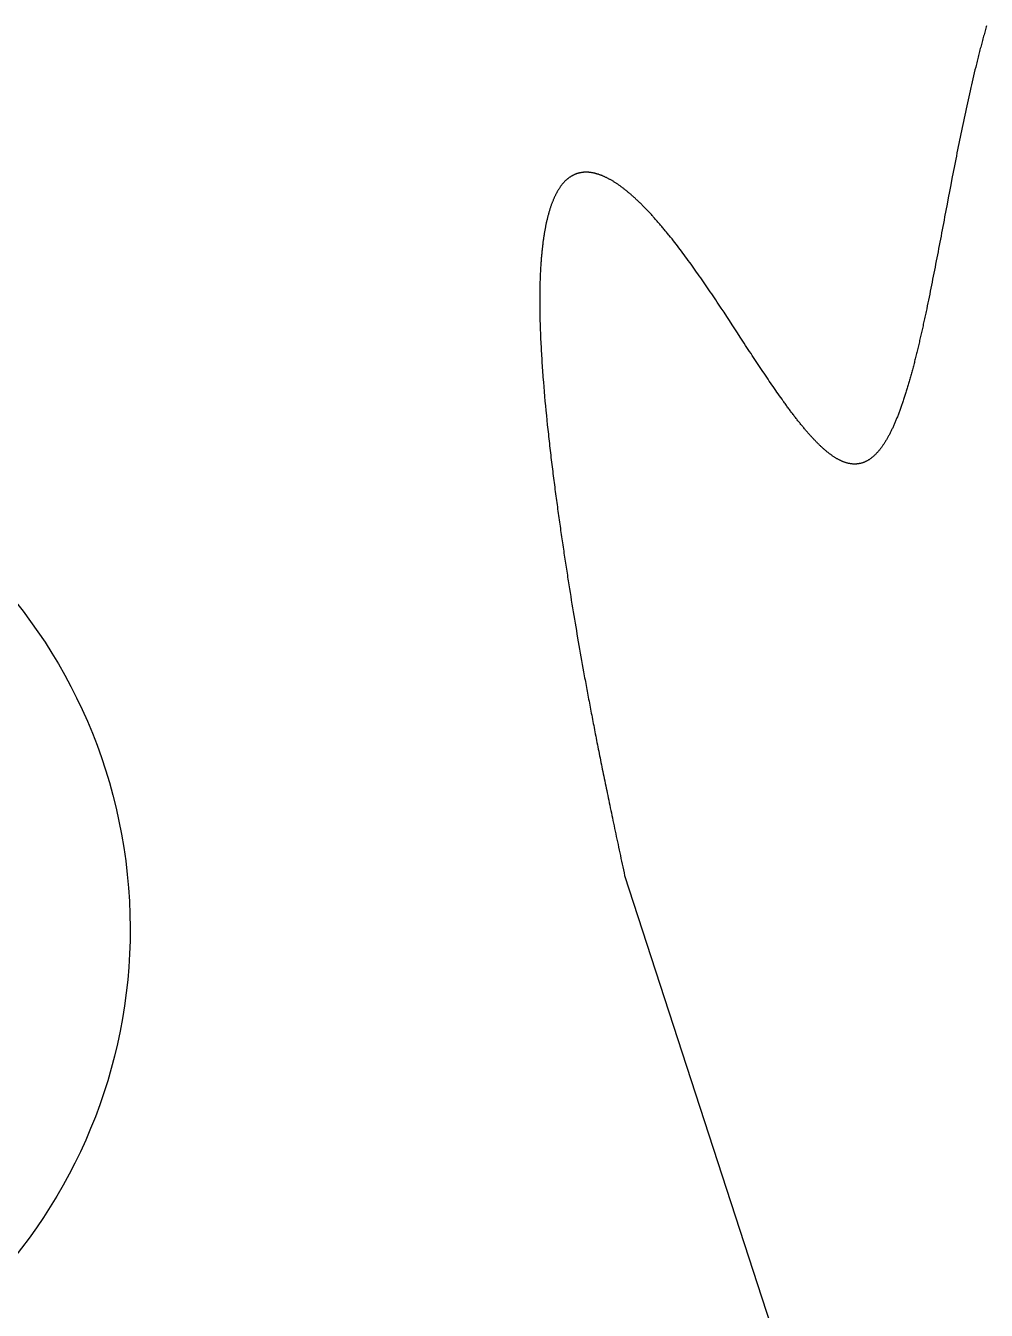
# Model space of a CAD drawing. Extents: x 10 to 579, y 44 to 800.
# Drawn here: x 305.14 to 332.65, y 188.5 to 225.27 of the extents above; entities that cross this region are included whole.
import ezdxf

# ---------------------------------------------------------------- set-up
doc = ezdxf.new("R2010")
doc.units = 0
doc.header["$MEASUREMENT"] = 0
doc.layers.get('0').update_dxf_attribs({"lineweight": 0})

# ---------------------------------------------------------------- blocks, each defined once
blk = doc.blocks.new('Block_4')
at = {"color": 18, "lineweight": 25, "true_color": 0x000000}
blk.add_line((322.292, 200.945), (328.825, 180.841), dxfattribs=at)
blk.add_lwpolyline([(332.657, 225.271), (332.647, 225.234), (332.636, 225.196), (332.625, 225.159), (332.614, 225.121), (332.603, 225.083), (332.593, 225.045), (332.582, 225.007), (332.571, 224.968), (332.561, 224.93), (332.55, 224.891), (332.539, 224.852), (332.529, 224.813), (332.518, 224.774), (332.508, 224.735), (332.497, 224.695), (332.487, 224.656), (332.476, 224.616), (332.466, 224.576), (332.456, 224.536), (332.445, 224.496), (332.435, 224.456), (332.424, 224.416), (332.414, 224.375), (332.404, 224.334), (332.394, 224.294), (332.383, 224.253), (332.373, 224.212), (332.363, 224.171), (332.353, 224.129), (332.343, 224.088), (332.323, 224.005), (332.302, 223.922), (332.282, 223.838), (332.262, 223.753), (332.243, 223.668), (332.223, 223.583), (332.203, 223.498), (332.184, 223.411), (332.164, 223.325), (332.145, 223.238), (332.125, 223.151), (332.106, 223.064), (332.087, 222.976), (332.068, 222.888), (332.049, 222.8), (332.03, 222.711), (332.011, 222.622), (331.992, 222.533), (331.973, 222.443), (331.955, 222.354), (331.936, 222.264), (331.917, 222.174), (331.899, 222.083), (331.881, 221.993), (331.862, 221.902), (331.844, 221.811), (331.826, 221.72), (331.808, 221.629), (331.79, 221.538), (331.771, 221.446), (331.736, 221.263), (331.7, 221.08), (331.664, 220.896), (331.629, 220.713), (331.594, 220.529), (331.559, 220.345), (331.524, 220.162), (331.489, 219.979), (331.454, 219.796), (331.437, 219.705), (331.42, 219.614), (331.403, 219.523), (331.385, 219.432), (331.368, 219.342), (331.351, 219.251), (331.334, 219.161), (331.317, 219.071), (331.3, 218.981), (331.282, 218.892), (331.265, 218.803), (331.248, 218.714), (331.231, 218.625), (331.214, 218.536), (331.197, 218.448), (331.18, 218.36), (331.163, 218.273), (331.146, 218.185), (331.129, 218.099), (331.111, 218.012), (331.094, 217.926), (331.077, 217.84), (331.06, 217.755), (331.043, 217.67), (331.026, 217.585), (331.009, 217.501), (330.991, 217.417), (330.974, 217.334), (330.957, 217.251), (330.94, 217.168), (330.931, 217.127), (330.922, 217.086), (330.914, 217.046), (330.905, 217.005), (330.896, 216.964), (330.888, 216.924), (330.879, 216.884), (330.87, 216.843), (330.862, 216.803), (330.853, 216.764), (330.844, 216.724), (330.835, 216.684), (330.827, 216.645), (330.818, 216.605), (330.809, 216.566), (330.8, 216.527), (330.792, 216.488), (330.783, 216.449), (330.774, 216.41), (330.765, 216.372), (330.756, 216.334), (330.748, 216.295), (330.739, 216.257), (330.73, 216.219), (330.721, 216.181), (330.712, 216.144), (330.703, 216.106), (330.694, 216.069), (330.685, 216.032), (330.677, 215.995), (330.668, 215.958), (330.659, 215.921), (330.65, 215.885), (330.641, 215.848), (330.632, 215.812), (330.623, 215.776), (330.614, 215.74), (330.605, 215.704), (330.596, 215.669), (330.587, 215.633), (330.578, 215.598), (330.568, 215.563), (330.559, 215.528), (330.55, 215.494), (330.541, 215.459), (330.532, 215.425), (330.523, 215.39), (330.514, 215.356), (330.504, 215.323), (330.495, 215.289), (330.486, 215.255), (330.477, 215.222), (330.467, 215.189), (330.458, 215.156), (330.449, 215.123), (330.44, 215.091), (330.43, 215.058), (330.421, 215.026), (330.411, 214.994), (330.402, 214.962), (330.393, 214.931), (330.383, 214.899), (330.374, 214.868), (330.364, 214.837), (330.355, 214.806), (330.345, 214.776), (330.336, 214.745), (330.326, 214.715), (330.317, 214.685), (330.307, 214.655), (330.297, 214.625), (330.288, 214.596), (330.278, 214.567), (330.268, 214.538), (330.259, 214.509), (330.249, 214.48), (330.239, 214.452), (330.23, 214.424), (330.22, 214.396), (330.21, 214.368), (330.2, 214.34), (330.19, 214.313), (330.18, 214.286), (330.17, 214.259), (330.161, 214.232), (330.151, 214.205), (330.141, 214.179), (330.131, 214.153), (330.121, 214.127), (330.111, 214.101), (330.1, 214.076), (330.09, 214.051), (330.08, 214.026), (330.07, 214.001), (330.06, 213.976), (330.05, 213.952), (330.04, 213.928), (330.029, 213.904), (330.019, 213.88), (330.009, 213.857), (329.998, 213.834), (329.988, 213.811), (329.978, 213.788), (329.967, 213.765), (329.957, 213.743), (329.946, 213.721), (329.936, 213.699), (329.925, 213.677), (329.915, 213.656), (329.904, 213.635), (329.894, 213.614), (329.883, 213.593), (329.872, 213.573), (329.862, 213.552), (329.851, 213.532), (329.84, 213.513), (329.83, 213.493), (329.819, 213.474), (329.808, 213.455), (329.797, 213.436), (329.786, 213.417), (329.775, 213.399), (329.764, 213.381), (329.753, 213.363), (329.742, 213.345), (329.731, 213.328), (329.72, 213.311), (329.709, 213.294), (329.698, 213.277), (329.687, 213.261), (329.676, 213.245), (329.665, 213.229), (329.653, 213.213), (329.642, 213.198), (329.631, 213.182), (329.619, 213.167), (329.608, 213.153), (329.597, 213.138), (329.585, 213.124), (329.574, 213.11), (329.562, 213.096), (329.551, 213.083), (329.539, 213.069), (329.528, 213.056), (329.516, 213.044), (329.504, 213.031), (329.493, 213.019), (329.481, 213.007), (329.469, 212.995), (329.457, 212.984), (329.446, 212.972), (329.434, 212.961), (329.422, 212.951), (329.41, 212.94), (329.398, 212.93), (329.386, 212.92), (329.374, 212.91), (329.362, 212.9), (329.35, 212.891), (329.338, 212.882), (329.325, 212.873), (329.313, 212.865), (329.301, 212.857), (329.289, 212.848), (329.276, 212.841), (329.264, 212.833), (329.252, 212.826), (329.239, 212.819), (329.227, 212.812), (329.215, 212.806), (329.202, 212.799), (329.189, 212.793), (329.177, 212.787), (329.164, 212.782), (329.152, 212.777), (329.139, 212.772), (329.126, 212.767), (329.114, 212.762), (329.101, 212.758), (329.088, 212.754), (329.075, 212.75), (329.062, 212.747), (329.049, 212.743), (329.036, 212.74), (329.023, 212.737), (329.01, 212.735), (328.997, 212.732), (328.984, 212.73), (328.971, 212.729), (328.958, 212.727), (328.945, 212.726), (328.931, 212.725), (328.918, 212.724), (328.905, 212.723), (328.891, 212.723), (328.878, 212.723), (328.864, 212.723), (328.851, 212.723), (328.838, 212.724), (328.824, 212.725), (328.81, 212.726), (328.797, 212.727), (328.783, 212.729), (328.769, 212.731), (328.756, 212.733), (328.742, 212.735), (328.728, 212.738), (328.714, 212.74), (328.7, 212.743), (328.687, 212.747), (328.673, 212.75), (328.659, 212.754), (328.645, 212.758), (328.631, 212.762), (328.616, 212.767), (328.602, 212.771), (328.588, 212.776), (328.574, 212.781), (328.56, 212.787), (328.545, 212.792), (328.531, 212.798), (328.517, 212.804), (328.502, 212.811), (328.488, 212.817), (328.474, 212.824), (328.459, 212.831), (328.445, 212.838), (328.43, 212.846), (328.415, 212.853), (328.401, 212.861), (328.386, 212.869), (328.371, 212.878), (328.357, 212.886), (328.342, 212.895), (328.327, 212.904), (328.312, 212.914), (328.297, 212.923), (328.282, 212.933), (328.267, 212.943), (328.252, 212.953), (328.237, 212.963), (328.222, 212.974), (328.207, 212.984), (328.192, 212.995), (328.177, 213.007), (328.162, 213.018), (328.146, 213.03), (328.131, 213.042), (328.116, 213.054), (328.1, 213.066), (328.085, 213.078), (328.069, 213.091), (328.054, 213.104), (328.038, 213.117), (328.023, 213.13), (328.007, 213.144), (327.992, 213.157), (327.976, 213.171), (327.96, 213.185), (327.945, 213.2), (327.929, 213.214), (327.913, 213.229), (327.897, 213.244), (327.881, 213.259), (327.865, 213.274), (327.85, 213.29), (327.834, 213.305), (327.818, 213.321), (327.802, 213.337), (327.785, 213.353), (327.769, 213.37), (327.753, 213.386), (327.737, 213.403), (327.721, 213.42), (327.705, 213.437), (327.688, 213.455), (327.672, 213.472), (327.656, 213.49), (327.639, 213.508), (327.623, 213.526), (327.606, 213.544), (327.59, 213.562), (327.573, 213.581), (327.557, 213.6), (327.54, 213.619), (327.524, 213.638), (327.507, 213.657), (327.49, 213.676), (327.474, 213.696), (327.457, 213.716), (327.44, 213.736), (327.423, 213.756), (327.406, 213.776), (327.39, 213.796), (327.373, 213.817), (327.356, 213.838), (327.339, 213.859), (327.322, 213.88), (327.305, 213.901), (327.288, 213.922), (327.271, 213.944), (327.253, 213.965), (327.236, 213.987), (327.219, 214.009), (327.202, 214.031), (327.185, 214.053), (327.167, 214.076), (327.15, 214.098), (327.133, 214.121), (327.115, 214.144), (327.098, 214.167), (327.08, 214.19), (327.063, 214.213), (327.045, 214.236), (327.028, 214.26), (327.01, 214.284), (326.993, 214.307), (326.975, 214.331), (326.958, 214.355), (326.94, 214.379), (326.922, 214.404), (326.904, 214.428), (326.887, 214.453), (326.869, 214.477), (326.851, 214.502), (326.833, 214.527), (326.798, 214.577), (326.762, 214.627), (326.726, 214.678), (326.69, 214.73), (326.653, 214.782), (326.617, 214.834), (326.581, 214.887), (326.544, 214.94), (326.508, 214.993), (326.471, 215.047), (326.434, 215.101), (326.397, 215.155), (326.36, 215.21), (326.323, 215.265), (326.286, 215.321), (326.249, 215.376), (326.211, 215.432), (326.174, 215.489), (326.136, 215.545), (326.099, 215.602), (326.061, 215.659), (326.023, 215.716), (325.985, 215.774), (325.948, 215.831), (325.91, 215.889), (325.871, 215.947), (325.833, 216.006), (325.795, 216.064), (325.757, 216.122), (325.718, 216.181), (325.68, 216.24), (325.603, 216.357), (325.526, 216.476), (325.448, 216.594), (325.371, 216.712), (325.293, 216.831), (325.215, 216.949), (325.137, 217.067), (325.059, 217.185), (324.98, 217.303), (324.941, 217.362), (324.902, 217.42), (324.862, 217.479), (324.823, 217.537), (324.784, 217.595), (324.744, 217.653), (324.705, 217.711), (324.666, 217.769), (324.626, 217.826), (324.587, 217.883), (324.548, 217.94), (324.508, 217.997), (324.469, 218.053), (324.43, 218.11), (324.39, 218.166), (324.351, 218.221), (324.312, 218.277), (324.272, 218.332), (324.233, 218.387), (324.194, 218.441), (324.155, 218.496), (324.115, 218.549), (324.076, 218.603), (324.037, 218.656), (323.998, 218.709), (323.959, 218.761), (323.92, 218.813), (323.881, 218.865), (323.842, 218.916), (323.803, 218.967), (323.764, 219.017), (323.725, 219.067), (323.686, 219.117), (323.648, 219.166), (323.609, 219.215), (323.57, 219.263), (323.551, 219.287), (323.532, 219.31), (323.513, 219.334), (323.493, 219.358), (323.474, 219.381), (323.455, 219.404), (323.436, 219.427), (323.417, 219.45), (323.398, 219.473), (323.379, 219.496), (323.36, 219.519), (323.34, 219.541), (323.321, 219.564), (323.302, 219.586), (323.283, 219.608), (323.264, 219.63), (323.245, 219.652), (323.227, 219.674), (323.208, 219.695), (323.189, 219.717), (323.17, 219.738), (323.151, 219.759), (323.132, 219.78), (323.113, 219.801), (323.095, 219.822), (323.076, 219.842), (323.057, 219.863), (323.039, 219.883), (323.02, 219.903), (323.001, 219.923), (322.983, 219.943), (322.964, 219.963), (322.946, 219.982), (322.927, 220.002), (322.909, 220.021), (322.89, 220.04), (322.872, 220.059), (322.853, 220.078), (322.835, 220.097), (322.817, 220.115), (322.798, 220.133), (322.78, 220.152), (322.762, 220.17), (322.744, 220.187), (322.725, 220.205), (322.707, 220.223), (322.689, 220.24), (322.671, 220.257), (322.653, 220.274), (322.635, 220.291), (322.617, 220.308), (322.599, 220.325), (322.581, 220.341), (322.563, 220.357), (322.545, 220.373), (322.528, 220.389), (322.51, 220.405), (322.492, 220.421), (322.474, 220.436), (322.457, 220.451), (322.439, 220.466), (322.422, 220.481), (322.404, 220.496), (322.386, 220.51), (322.369, 220.525), (322.352, 220.539), (322.334, 220.553), (322.317, 220.567), (322.3, 220.581), (322.282, 220.594), (322.265, 220.607), (322.248, 220.621), (322.231, 220.634), (322.214, 220.646), (322.197, 220.659), (322.18, 220.671), (322.163, 220.684), (322.146, 220.696), (322.129, 220.708), (322.112, 220.719), (322.095, 220.731), (322.079, 220.742), (322.062, 220.753), (322.045, 220.764), (322.029, 220.775), (322.012, 220.786), (321.996, 220.796), (321.979, 220.807), (321.963, 220.817), (321.946, 220.827), (321.93, 220.836), (321.914, 220.846), (321.898, 220.855), (321.881, 220.864), (321.865, 220.873), (321.849, 220.882), (321.833, 220.89), (321.817, 220.899), (321.801, 220.907), (321.786, 220.915), (321.77, 220.923), (321.754, 220.93), (321.738, 220.938), (321.723, 220.945), (321.707, 220.952), (321.692, 220.959), (321.676, 220.966), (321.661, 220.972), (321.645, 220.979), (321.63, 220.985), (321.615, 220.99), (321.599, 220.996), (321.584, 221.002), (321.569, 221.007), (321.554, 221.012), (321.539, 221.017), (321.524, 221.022), (321.509, 221.026), (321.494, 221.031), (321.48, 221.035), (321.465, 221.039), (321.45, 221.043), (321.436, 221.046), (321.421, 221.05), (321.407, 221.053), (321.392, 221.056), (321.378, 221.058), (321.364, 221.061), (321.349, 221.063), (321.335, 221.066), (321.321, 221.068), (321.307, 221.069), (321.293, 221.071), (321.279, 221.072), (321.265, 221.074), (321.251, 221.075), (321.238, 221.075), (321.224, 221.076), (321.21, 221.077), (321.197, 221.077), (321.183, 221.077), (321.17, 221.077), (321.156, 221.076), (321.143, 221.076), (321.13, 221.075), (321.117, 221.074), (321.104, 221.073), (321.091, 221.071), (321.078, 221.07), (321.065, 221.068), (321.052, 221.066), (321.039, 221.064), (321.026, 221.062), (321.014, 221.059), (321.001, 221.056), (320.989, 221.053), (320.976, 221.05), (320.964, 221.047), (320.951, 221.043), (320.939, 221.04), (320.927, 221.036), (320.915, 221.032), (320.903, 221.027), (320.891, 221.023), (320.879, 221.018), (320.867, 221.013), (320.855, 221.008), (320.843, 221.003), (320.832, 220.997), (320.82, 220.992), (320.809, 220.986), (320.797, 220.98), (320.786, 220.973), (320.775, 220.967), (320.763, 220.96), (320.752, 220.953), (320.741, 220.946), (320.73, 220.939), (320.719, 220.931), (320.708, 220.924), (320.697, 220.916), (320.687, 220.908), (320.676, 220.9), (320.665, 220.891), (320.655, 220.883), (320.644, 220.874), (320.634, 220.865), (320.624, 220.856), (320.613, 220.846), (320.603, 220.837), (320.593, 220.827), (320.583, 220.817), (320.573, 220.807), (320.563, 220.797), (320.553, 220.786), (320.544, 220.775), (320.534, 220.765), (320.524, 220.753), (320.515, 220.742), (320.505, 220.731), (320.496, 220.719), (320.487, 220.707), (320.477, 220.695), (320.468, 220.683), (320.459, 220.671), (320.45, 220.658), (320.441, 220.645), (320.432, 220.632), (320.423, 220.619), (320.415, 220.606), (320.406, 220.593), (320.397, 220.579), (320.389, 220.565), (320.38, 220.551), (320.372, 220.537), (320.364, 220.522), (320.355, 220.508), (320.347, 220.493), (320.339, 220.478), (320.331, 220.463), (320.323, 220.448), (320.315, 220.432), (320.308, 220.417), (320.3, 220.401), (320.292, 220.385), (320.285, 220.369), (320.277, 220.353), (320.27, 220.336), (320.262, 220.319), (320.255, 220.303), (320.248, 220.286), (320.241, 220.268), (320.233, 220.251), (320.226, 220.234), (320.22, 220.216), (320.213, 220.198), (320.206, 220.18), (320.199, 220.162), (320.192, 220.143), (320.186, 220.125), (320.179, 220.106), (320.173, 220.087), (320.167, 220.068), (320.16, 220.049), (320.154, 220.03), (320.148, 220.01), (320.142, 219.991), (320.136, 219.971), (320.13, 219.951), (320.124, 219.931), (320.118, 219.911), (320.112, 219.89), (320.107, 219.869), (320.101, 219.849), (320.096, 219.828), (320.09, 219.807), (320.085, 219.786), (320.079, 219.764), (320.074, 219.743), (320.069, 219.721), (320.064, 219.699), (320.059, 219.677), (320.054, 219.655), (320.049, 219.633), (320.044, 219.61), (320.039, 219.588), (320.035, 219.565), (320.03, 219.542), (320.025, 219.519), (320.021, 219.496), (320.016, 219.473), (320.012, 219.449), (320.008, 219.426), (320.003, 219.402), (319.999, 219.378), (319.995, 219.354), (319.991, 219.33), (319.987, 219.306), (319.983, 219.282), (319.979, 219.257), (319.976, 219.232), (319.972, 219.208), (319.968, 219.183), (319.965, 219.158), (319.961, 219.133), (319.958, 219.107), (319.954, 219.082), (319.951, 219.056), (319.948, 219.031), (319.945, 219.005), (319.942, 218.979), (319.938, 218.953), (319.935, 218.927), (319.932, 218.9), (319.93, 218.874), (319.927, 218.847), (319.924, 218.821), (319.921, 218.794), (319.919, 218.767), (319.916, 218.74), (319.914, 218.713), (319.911, 218.686), (319.909, 218.658), (319.906, 218.631), (319.904, 218.603), (319.902, 218.576), (319.9, 218.548), (319.898, 218.52), (319.896, 218.492), (319.894, 218.464), (319.892, 218.435), (319.89, 218.407), (319.887, 218.35), (319.883, 218.293), (319.88, 218.235), (319.877, 218.177), (319.875, 218.118), (319.872, 218.059), (319.87, 218), (319.868, 217.94), (319.866, 217.88), (319.865, 217.82), (319.864, 217.759), (319.863, 217.698), (319.862, 217.637), (319.861, 217.575), (319.861, 217.513), (319.86, 217.451), (319.86, 217.388), (319.86, 217.325), (319.861, 217.262), (319.861, 217.198), (319.862, 217.135), (319.863, 217.071), (319.864, 217.006), (319.865, 216.942), (319.866, 216.877), (319.868, 216.812), (319.87, 216.747), (319.872, 216.682), (319.874, 216.616), (319.876, 216.551), (319.879, 216.485), (319.881, 216.419), (319.884, 216.352), (319.887, 216.286), (319.89, 216.219), (319.893, 216.153), (319.897, 216.086), (319.9, 216.019), (319.904, 215.952), (319.908, 215.884), (319.912, 215.817), (319.916, 215.75), (319.92, 215.682), (319.925, 215.614), (319.929, 215.547), (319.934, 215.479), (319.939, 215.411), (319.943, 215.343), (319.948, 215.275), (319.954, 215.207), (319.964, 215.071), (319.975, 214.934), (319.987, 214.798), (319.999, 214.662), (320.011, 214.525), (320.024, 214.389), (320.037, 214.253), (320.05, 214.117), (320.064, 213.981), (320.078, 213.846), (320.092, 213.711), (320.107, 213.576), (320.114, 213.509), (320.122, 213.442), (320.129, 213.375), (320.137, 213.308), (320.144, 213.241), (320.152, 213.174), (320.16, 213.108), (320.168, 213.041), (320.175, 212.975), (320.183, 212.909), (320.191, 212.843), (320.199, 212.777), (320.207, 212.711), (320.215, 212.646), (320.223, 212.581), (320.231, 212.515), (320.239, 212.45), (320.248, 212.385), (320.256, 212.321), (320.264, 212.256), (320.272, 212.192), (320.281, 212.128), (320.289, 212.063), (320.297, 212), (320.306, 211.936), (320.314, 211.873), (320.323, 211.809), (320.331, 211.746), (320.339, 211.683), (320.348, 211.621), (320.356, 211.558), (320.365, 211.496), (320.373, 211.434), (320.382, 211.372), (320.39, 211.31), (320.399, 211.248), (320.408, 211.187), (320.416, 211.126), (320.425, 211.065), (320.433, 211.004), (320.442, 210.943), (320.451, 210.883), (320.459, 210.823), (320.468, 210.763), (320.477, 210.703), (320.485, 210.643), (320.494, 210.584), (320.503, 210.525), (320.511, 210.466), (320.52, 210.407), (320.529, 210.348), (320.537, 210.29), (320.546, 210.231), (320.555, 210.173), (320.563, 210.115), (320.572, 210.058), (320.581, 210), (320.59, 209.942), (320.598, 209.885), (320.607, 209.828), (320.616, 209.771), (320.624, 209.714), (320.633, 209.658), (320.642, 209.601), (320.651, 209.545), (320.659, 209.489), (320.668, 209.433), (320.677, 209.377), (320.686, 209.321), (320.695, 209.265), (320.703, 209.21), (320.712, 209.154), (320.73, 209.044), (320.747, 208.934), (320.765, 208.825), (320.783, 208.715), (320.801, 208.607), (320.818, 208.498), (320.836, 208.39), (320.854, 208.282), (320.872, 208.174), (320.891, 208.067), (320.909, 207.959), (320.927, 207.852), (320.964, 207.637), (320.983, 207.529), (321.002, 207.422), (321.02, 207.314), (321.039, 207.206), (321.059, 207.098), (321.078, 206.99), (321.098, 206.881), (321.117, 206.772), (321.127, 206.717), (321.137, 206.662), (321.147, 206.607), (321.157, 206.552), (321.167, 206.497), (321.177, 206.442), (321.188, 206.386), (321.198, 206.331), (321.208, 206.275), (321.219, 206.219), (321.229, 206.163), (321.24, 206.107), (321.25, 206.05), (321.261, 205.994), (321.272, 205.937), (321.282, 205.88), (321.293, 205.823), (321.304, 205.765), (321.315, 205.708), (321.326, 205.65), (321.337, 205.592), (321.348, 205.534), (321.359, 205.475), (321.371, 205.416), (321.382, 205.357), (321.394, 205.298), (321.405, 205.239), (321.417, 205.179), (321.428, 205.119), (321.44, 205.059), (321.452, 204.998), (321.464, 204.937), (321.476, 204.876), (321.488, 204.815), (321.5, 204.753), (321.512, 204.691), (321.525, 204.629), (321.537, 204.566), (321.55, 204.503), (321.562, 204.44), (321.575, 204.376), (321.588, 204.312), (321.601, 204.248), (321.614, 204.183), (321.627, 204.118), (321.64, 204.053), (321.653, 203.987), (321.667, 203.921), (321.68, 203.855), (321.694, 203.788), (321.708, 203.721), (321.721, 203.653), (321.735, 203.585), (321.749, 203.517), (321.763, 203.449), (321.778, 203.379), (321.792, 203.31), (321.806, 203.24), (321.821, 203.17), (321.836, 203.099), (321.85, 203.028), (321.865, 202.957), (321.88, 202.885), (321.895, 202.812), (321.911, 202.74), (321.926, 202.667), (321.941, 202.593), (321.957, 202.519), (321.972, 202.444), (321.988, 202.37), (322.004, 202.294), (322.02, 202.218), (322.036, 202.142), (322.053, 202.066), (322.069, 201.988), (322.085, 201.911), (322.102, 201.833), (322.119, 201.754), (322.136, 201.676), (322.152, 201.596), (322.17, 201.516), (322.187, 201.436), (322.204, 201.355), (322.222, 201.274), (322.239, 201.193), (322.257, 201.11), (322.275, 201.028), (322.292, 200.945)], dxfattribs=at)
blk.add_open_spline([(280.16, 206.954), (279.374, 205.601), (278.805, 204.133), (278.473, 202.604), (278.38, 205.606), (275.871, 207.965), (272.868, 207.872), (269.996, 207.783), (267.689, 205.476), (267.6, 202.604), (267.268, 204.133), (266.699, 205.601), (265.913, 206.954), (265.913, 206.954), (265.852, 207.059), (265.852, 207.059), (261.633, 214.189), (252.434, 216.549), (245.304, 212.331), (238.174, 208.113), (235.813, 198.913), (240.032, 191.783), (242.38, 187.814), (246.424, 185.145), (250.998, 184.548), (242.783, 183.474), (236.994, 175.945), (238.068, 167.73), (239.142, 159.516), (246.671, 153.727), (254.885, 154.801), (261.163, 155.621), (266.25, 160.294), (267.598, 166.48), (267.573, 163.476), (269.988, 161.021), (272.992, 160.997), (275.996, 160.972), (278.451, 163.387), (278.475, 166.391), (278.476, 166.421), (278.476, 166.45), (278.475, 166.48), (280.239, 158.386), (288.231, 153.254), (296.325, 155.018), (304.42, 156.782), (309.551, 164.774), (307.787, 172.868), (306.439, 179.054), (301.353, 183.727), (295.075, 184.548), (303.29, 185.621), (309.078, 193.15), (308.005, 201.365), (306.931, 209.579), (299.402, 215.368), (291.188, 214.295), (286.614, 213.697), (282.57, 211.028), (280.221, 207.059), (280.221, 207.059), (280.16, 206.954), (280.16, 206.954)], degree=3, knots=[0, 0, 0, 0, 1, 1, 1, 2, 2, 2, 3, 3, 3, 4, 4, 4, 5, 5, 5, 6, 6, 6, 7, 7, 7, 8, 8, 8, 9, 9, 9, 10, 10, 10, 11, 11, 11, 12, 12, 12, 13, 13, 13, 14, 14, 14, 15, 15, 15, 16, 16, 16, 17, 17, 17, 18, 18, 18, 19, 19, 19, 20, 20, 20, 21, 21, 21, 21], dxfattribs=at)

msp = doc.modelspace()

# ---------------------------------------------------------------- block references
msp.add_blockref('Block_4', (0, 0))

doc.saveas('drawing.dxf')
